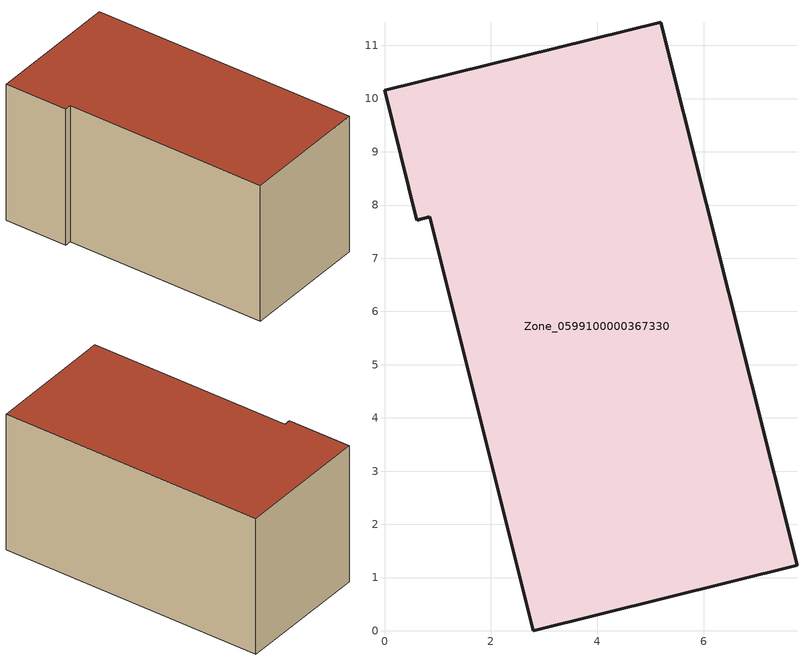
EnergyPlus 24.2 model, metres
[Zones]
Zone_0599100000367330
 floor ground (C_G): 0.85,7.78 0.61,7.72 0,10.16 5.19,11.44 7.75,1.23 2.8,0 z0
 wall outside (C_F): 5.19,11.44 0,10.16 0.61,7.72 0.85,7.78 2.8,0 7.75,1.23 5.19,11.44 z0:5.64
 roof outside (C_R): 2.8,0 7.75,1.23 5.19,11.44 0,10.16 0.61,7.72 0.85,7.78 z5.64
[BUILDING]
Pand.0599100000367330: North Axis=0; Terrain=City; Loads Convergence Tolerance Value=0.04; Temperature Convergence Tolerance Value=0.4; Solar Distribution=FullExterior; Maximum Number of Warmup Days=25; Minimum Number of Warmup Days=1
[Site:Location]
Rotterdam.The.Hague.AP_ZH_NLD Design_Conditions: Latitude=51.96; Longitude=4.45; Time Zone=1; Elevation=-4.5
[SITE:GROUNDTEMPERATURE:BUILDINGSURFACE]
18, 18, 18, 18, 18, 18, 18, 18, 18, 18, 18, 18
[MATERIAL] Thermal Absorptance=0.9; Solar Absorptance=0.7; Visible Absorptance=0.7
Name | Roughness | Thickness | Conductivity | Density | Specific Heat
G.TI.1992-2005 | MediumSmooth | 0.15 | 0.06 | 540 | 1210
F.TI.1992-2005 | Rough | 0.3 | 0.12 | 1920 | 840
R.TI.1992-2005 | MediumRough | 0.2 | 0.08 | 1500 | 1000
[CONSTRUCTION]
C_G: G.TI.1992-2005
C_F: F.TI.1992-2005
C_R: R.TI.1992-2005
[ZONE]
Zone_0599100000367330: Type=1; Multiplier=1; Ceiling Height=Autocalculate; Volume=Autocalculate; Floor Area=autocalculate; Part of Total Floor Area=Yes
[ZONEINFILTRATION:DESIGNFLOWRATE]
Infil_Zone_0599100000367330: Zone or ZoneList or Space or SpaceList=Zone_0599100000367330; Schedule=AlwaysOn; Design Flow Rate Calculation Method=Flow/Area; Flow Rate per Floor Area=0.0015; Constant Term Coefficient=1; Temperature Term Coefficient=0; Velocity Term Coefficient=0; Velocity Squared Term Coefficient=0
[HVACTEMPLATE:ZONE:IDEALLOADSAIRSYSTEM]
Zone_0599100000367330: Maximum Heating Supply Air Temperature=50; Minimum Cooling Supply Air Temperature=13; Maximum Heating Supply Air Humidity Ratio=0.0156; Minimum Cooling Supply Air Humidity Ratio=0.0077; Heating Limit=NoLimit; Cooling Limit=NoLimit; Dehumidification Control Type=ConstantSensibleHeatRatio; Cooling Sensible Heat Ratio=0.7; Dehumidification Setpoint=60; Humidification Control Type=None; Humidification Setpoint=30; Outdoor Air Method=None; Outdoor Air Flow Rate per Person=0.00944; Outdoor Air Flow Rate per Zone Floor Area=0; Outdoor Air Flow Rate per Zone=0; Demand Controlled Ventilation Type=None; Outdoor Air Economizer Type=NoEconomizer; Heat Recovery Type=None; Sensible Heat Recovery Effectiveness=0.7; Latent Heat Recovery Effectiveness=0.65
[ZONECONTROL:THERMOSTAT]
ThermostatControl_Zone_0599100000367330: Zone or ZoneList=Zone_0599100000367330; Control Type Schedule=DualSetpointControlType; Control 1=Thermostat_Zone_0599100000367330; Temperature Difference Between Cutout And Setpoint=0
[THERMOSTATSETPOINT:DUALSETPOINT]
Thermostat_Zone_0599100000367330: Heating Setpoint Temperature Schedule=HeatingSetpoint_Zone_0599100000367330; Cooling Setpoint Temperature Schedule=CoolingSetpoint_Zone_0599100000367330
[SCHEDULE:COMPACT]
HeatingSetpoint_Zone_0599100000367330: Through: 12/31, For: AllDays, Until: 24:00, 21
CoolingSetpoint_Zone_0599100000367330: Through: 12/31, For: AllDays, Until: 24:00, 24
DualSetpointControlType: Through: 12/31, For: AllDays, Until: 24:00, 4
AlwaysOn: Through: 12/31, For: AllDays, Until: 24:00, 1
